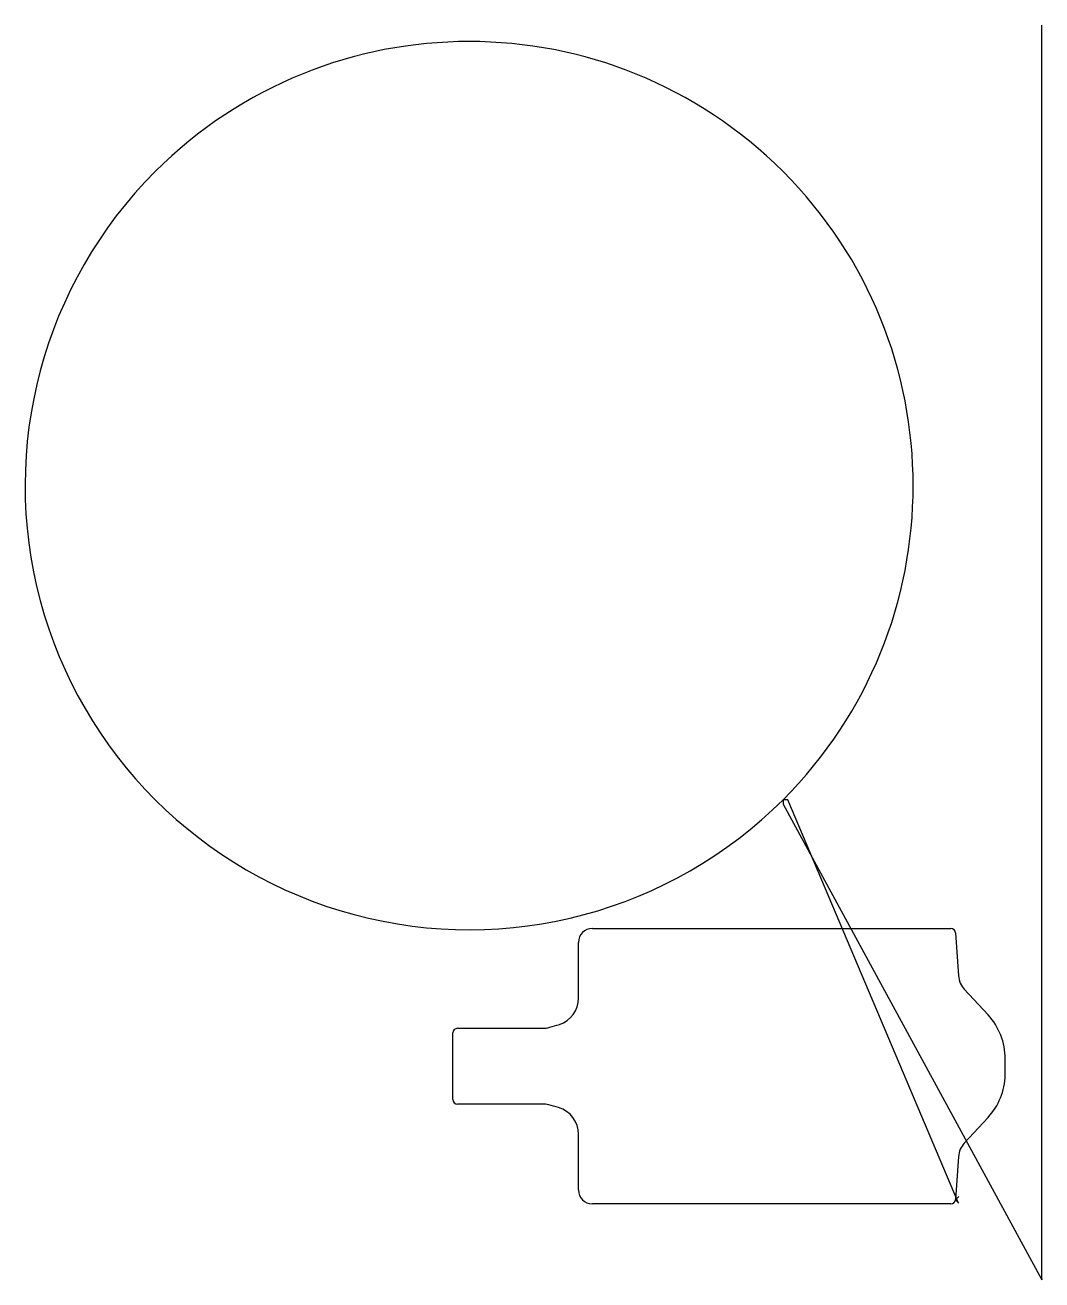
# Model space of a CAD drawing. Header units: metres. Extents: x 18 to 1119, y 947 to 2305.
import ezdxf

# ---------------------------------------------------------------- set-up
doc = ezdxf.new("R2010")
doc.units = ezdxf.units.M

msp = doc.modelspace()

# ---------------------------------------------------------------- linework, layer by layer
at = {"layer": 'TOOL_0'}
for p, q in [((1119.146, 2304.289), (1119.146, 2305.289)), ((1119.146, 947.955), (1119.146, 2304.289)), ((838.925, 1466.807), (838.924, 1461.806)), ((843.924, 1466.806), (838.924, 1466.806)), ((838.924, 1461.806), (1119.146, 946.955)), ((1028.84, 1030.192), (843.924, 1466.806)), ((632.427, 1327.312), (1020.571, 1327.312)), ((1025.559, 1322.661), (1028.811, 1276.16)), ((617.427, 1251.995), (617.427, 1312.312)), ((1035.143, 1261.528), (1060.789, 1233.833)), ((481.427, 1142.313), (481.427, 1214.313)), ((486.427, 1219.313), (578.211, 1219.313)), ((578.211, 1137.313), (486.427, 1137.313)), ((1060.789, 1122.793), (1035.144, 1095.099)), ((617.428, 1044.313), (617.428, 1104.63)), ((1028.812, 1080.467), (1025.56, 1033.966)), ((1029.342, 1037.235), (1025.56, 1033.964)), ((1025.56, 1033.966), (1028.84, 1030.192)), ((1020.572, 1029.313), (632.428, 1029.313)), ((1119.146, 946.955), (1119.146, 947.955)), ((1119.146, 947.955), (1119.146, 946.955)), ((1119.146, 946.955), (1119.146, 947.955))]:
    msp.add_line(p, q, dxfattribs=at)
for centre, radius, start, end in [((498.983, 1806.748), 480.75, 315.000084, 134.999916), ((498.982, 1806.748), 480.751, 134.999831, 315), ((632.427, 1312.312), 15, 90, 180), ((1020.559, 1322.299), 5.013, 4.140989, 89.862847), ((1052.83, 1277.868), 24.08, 184.067477, 222.733061), ((587.407, 1252.01), 30.02, 288.080668, 359.971371), ((506.824, 1515.179), 305.245, 285.073222, 287.128563), ((1009.428, 1186.272), 70, 0, 42.800116), ((486.427, 1214.313), 5, 90, 180), ((578.211, 1248.313), 29, 270, 285.998858), ((327.547, 1178.313), 751.923, 359.269003, 0.606479), ((1009.36, 1170.382), 70.069, 317.220865, 358.640841), ((486.427, 1142.313), 5, 180, 270), ((578.138, 1107.713), 29.6, 76.143561, 89.858697), ((504.993, 835.058), 311.891, 73.09295, 75.093031), ((587.428, 1104.63), 30, 0, 74.0003), ((1052.831, 1078.759), 24.08, 137.266939, 175.932523), ((632.428, 1044.313), 15, 180, 270), ((1020.56, 1034.326), 5.013, 270.137153, 355.859011)]:
    msp.add_arc(centre, radius, start, end, dxfattribs=at)

doc.saveas('drawing.dxf')
